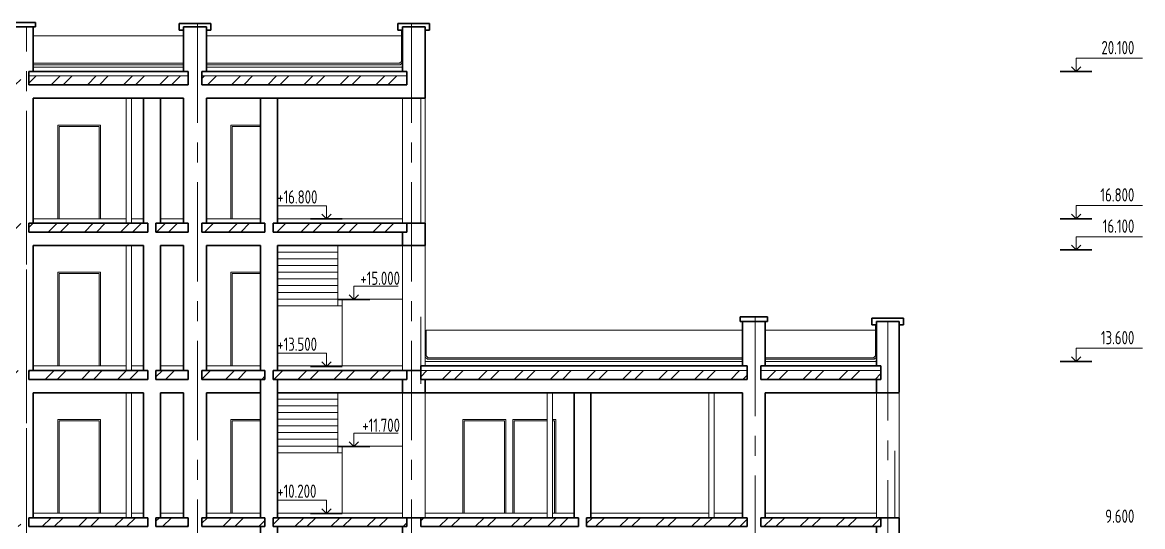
# Model space of a CAD drawing. Header units: millimetres. Extents: x -689206 to 4969298, y -1019800 to 703299.
# Drawn here: x 1105488 to 1130585, y -357016 to -345716 of the extents above; entities that cross this region are included whole.
import ezdxf

# ---------------------------------------------------------------- set-up
doc = ezdxf.new("R2010")
doc.units = ezdxf.units.MM
doc.linetypes.add('осеваяX2', pattern=[101.6, 63.5, -12.7, 12.7, -12.7])
doc.layers.add('РАЗМЕРЫ', color=7, linetype='Continuous', lineweight=9)
doc.layers.add('разрез1-1', color=7, linetype='Continuous')
doc.layers.add('разрез2-2', color=7, linetype='Continuous')
doc.styles.add('Аннотативный', font='isocteur.ttf', dxfattribs={"width": 0.7, "height": 250})
pattern_1 = [(45, (279532, 273808.64), (-404.11153, 404.11153), []), (45, (279801.4, 273808.64), (-404.11153, 404.11153), [])]

msp = doc.modelspace()

# ---------------------------------------------------------------- hatches: boundary and pattern name
at = {"layer": 'РАЗМЕРЫ', "lineweight": 9, "ltscale": 35}
h = msp.add_hatch(dxfattribs=at)
h.set_pattern_fill('ANSI32', color=256, scale=60)
h.set_pattern_definition(pattern_1)
h.paths.add_polyline_path([(1089628.4, -353516.1), (1087218.4, -353516.1), (1087218.4, -353716.1), (1087318.4, -353716.1), (1089628.4, -353716.1)])
h.paths.add_polyline_path([(1091497.9, -353516.1), (1089628.4, -353516.1), (1089628.4, -353716.1), (1091397.9, -353716.1), (1091497.9, -353716.1)])
h.paths.add_polyline_path([(1093318.4, -353516.1), (1091807.9, -353516.1), (1091807.9, -353716.1), (1091907.9, -353716.1), (1093318.4, -353716.1)])
h.paths.add_polyline_path([(1096119.9, -353516.1), (1093318.4, -353516.1), (1093318.4, -353716.1), (1096119.9, -353716.1)])
h.paths.add_polyline_path([(1097690, -353516.1), (1097590, -353516.1), (1096629.9, -353516.1), (1096529.9, -353516.1), (1096529.9, -353716.1), (1096629.9, -353716.1), (1097590, -353716.1), (1097690, -353716.1)])
h.paths.add_polyline_path([(1100229.9, -353516.1), (1100129.9, -353516.1), (1098100, -353516.1), (1098000, -353516.1), (1098000, -353716.1), (1098100, -353716.1), (1100129.9, -353716.1), (1100229.9, -353716.1)])
h.paths.add_polyline_path([(1101729.9, -353516.1), (1101629.9, -353516.1), (1100509.9, -353516.1), (1100409.9, -353516.1), (1100409.9, -353716.1), (1100509.9, -353716.1), (1101629.9, -353716.1), (1101729.9, -353716.1)])
h.paths.add_polyline_path([(1102550.9, -353516.1), (1102450.9, -353516.1), (1102139.9, -353516.1), (1102039.9, -353516.1), (1102039.9, -353716.1), (1102139.9, -353716.1), (1102450.9, -353716.1), (1102550.9, -353716.1)])
h.paths.add_polyline_path([(1105450.4, -353516.1), (1105350.4, -353516.1), (1102830.9, -353516.1), (1102730.9, -353516.1), (1102730.9, -353716.1), (1102830.9, -353716.1), (1105350.4, -353716.1), (1105450.4, -353716.1)])
h.paths.add_polyline_path([(1108300.4, -353516.1), (1108200.4, -353516.1), (1105730.4, -353516.1), (1105630.4, -353516.1), (1105630.4, -353716.1), (1105730.4, -353716.1), (1108200.4, -353716.1), (1108300.4, -353716.1)])
h.paths.add_polyline_path([(1109199.9, -353516.1), (1109099.9, -353516.1), (1108580.4, -353516.1), (1108480.4, -353516.1), (1108480.4, -353716.1), (1109099.9, -353716.1), (1109199.9, -353716.1)])
h.paths.add_polyline_path([(1110922.4, -353516.1), (1110822.4, -353516.1), (1109609.9, -353516.1), (1109509.9, -353516.1), (1109509.9, -353716.1), (1109609.9, -353716.1), (1110822.4, -353716.1), (1110922.4, -353716.1)])
h.paths.add_polyline_path([(1114102.4, -353516.1), (1114002.4, -353516.1), (1111202.4, -353516.1), (1111102.4, -353516.1), (1111102.4, -353716.1), (1111202.4, -353716.1), (1114002.4, -353716.1), (1114102.4, -353716.1)])
h.paths.add_polyline_path([(1121722.4, -353516.1), (1114412.4, -353516.1), (1114412.4, -353716.1), (1114512.4, -353716.1), (1121622.4, -353716.1), (1121722.4, -353716.1)])
h.paths.add_polyline_path([(1124722.4, -353516.1), (1122032.4, -353516.1), (1122032.4, -353716.1), (1122132.4, -353716.1), (1124622.4, -353716.1), (1124722.4, -353716.1)])
h.paths.add_polyline_path([(1101729.9, -346916.1), (1096529.9, -346916.1), (1096529.9, -347116.1), (1096629.9, -347116.1), (1101629.9, -347116.1), (1101729.9, -347116.1)])
h.paths.add_polyline_path([(1105450.4, -346916.1), (1102039.9, -346916.1), (1102039.9, -347116.1), (1102139.9, -347116.1), (1105350.4, -347116.1), (1105450.4, -347116.1)])
h.paths.add_polyline_path([(1109199.9, -346916.1), (1105630.4, -346916.1), (1105630.4, -347116.1), (1105730.4, -347116.1), (1109099.9, -347116.1), (1109199.9, -347116.1)])
h.paths.add_polyline_path([(1114102.4, -346916.1), (1109509.9, -346916.1), (1109509.9, -347116.1), (1109609.9, -347116.1), (1114002.4, -347116.1), (1114102.4, -347116.1)])
h.paths.add_polyline_path([(1110922.4, -350216.1), (1110822.4, -350216.1), (1109609.9, -350216.1), (1109509.9, -350216.1), (1109509.9, -350416.1), (1109609.9, -350416.1), (1110822.4, -350416.1), (1110922.4, -350416.1)])
h.paths.add_polyline_path([(1109199.9, -350216.1), (1109099.9, -350216.1), (1108580.4, -350216.1), (1108480.4, -350216.1), (1108480.4, -350416.1), (1108580.4, -350416.1), (1109099.9, -350416.1), (1109199.9, -350416.1)])
h.paths.add_polyline_path([(1114102.4, -350216.1), (1114002.4, -350216.1), (1111202.4, -350216.1), (1111102.4, -350216.1), (1111102.4, -350416.1), (1111202.4, -350416.1), (1114002.4, -350416.1), (1114102.4, -350416.1)])
h.paths.add_polyline_path([(1108300.4, -350216.1), (1108200.4, -350216.1), (1105730.4, -350216.1), (1105630.4, -350216.1), (1105630.4, -350416.1), (1105730.4, -350416.1), (1108200.4, -350416.1), (1108300.4, -350416.1)])
h.paths.add_polyline_path([(1105450.4, -350216.1), (1105350.4, -350216.1), (1102830.9, -350216.1), (1102730.9, -350216.1), (1102730.9, -350416.1), (1102830.9, -350416.1), (1105350.4, -350416.1), (1105450.4, -350416.1)])
h.paths.add_polyline_path([(1102550.9, -350216.1), (1102450.9, -350216.1), (1102139.9, -350216.1), (1102039.9, -350216.1), (1102039.9, -350416.1), (1102139.9, -350416.1), (1102450.9, -350416.1), (1102550.9, -350416.1)])
h.paths.add_polyline_path([(1101729.9, -350216.1), (1101629.9, -350216.1), (1100509.9, -350216.1), (1100409.9, -350216.1), (1100409.9, -350416.1), (1100509.9, -350416.1), (1101629.9, -350416.1), (1101729.9, -350416.1)])
h.paths.add_polyline_path([(1100229.9, -350216.1), (1100129.9, -350216.1), (1098100, -350216.1), (1098000, -350216.1), (1098000, -350416.1), (1098100, -350416.1), (1100129.9, -350416.1), (1100229.9, -350416.1)])
h = msp.add_hatch(dxfattribs=at)
h.set_pattern_fill('ANSI32', color=256, scale=60)
h.set_pattern_definition(pattern_1)
h.paths.add_polyline_path([(1089418.4, -356816.1), (1089318.4, -356816.1), (1087318.4, -356816.1), (1087218.4, -356816.1), (1087218.4, -357016.1), (1087318.4, -357016.1), (1089318.4, -357016.1), (1089418.4, -357016.1)])
h.paths.add_polyline_path([(1091497.9, -356816.1), (1091397.9, -356816.1), (1089828.4, -356816.1), (1089728.4, -356816.1), (1089728.4, -357016.1), (1089828.4, -357016.1), (1091397.9, -357016.1), (1091497.9, -357016.1)])
h.paths.add_polyline_path([(1093228.4, -356816.1), (1093128.4, -356816.1), (1091907.8, -356816.1), (1091807.8, -356816.1), (1091807.8, -357016.1), (1091907.8, -357016.1), (1093128.4, -357016.1), (1093228.4, -357016.1)])
h.paths.add_polyline_path([(1096119.9, -356816.1), (1093508.4, -356816.1), (1093408.4, -356816.1), (1093408.4, -357016.1), (1093508.4, -357016.1), (1096119.9, -357016.1)])
h.paths.add_polyline_path([(1097690, -356816.1), (1097590, -356816.1), (1096629.9, -356816.1), (1096529.9, -356816.1), (1096529.9, -357016.1), (1096629.9, -357016.1), (1097590, -357016.1), (1097690, -357016.1)])
h.paths.add_polyline_path([(1100229.9, -356816.1), (1100129.9, -356816.1), (1098100, -356816.1), (1098000, -356816.1), (1098000, -357016.1), (1098100, -357016.1), (1100129.9, -357016.1), (1100229.9, -357016.1)])
h.paths.add_polyline_path([(1101729.9, -356816.1), (1101629.9, -356816.1), (1100509.9, -356816.1), (1100409.9, -356816.1), (1100409.9, -357016.1), (1100509.9, -357016.1), (1101629.9, -357016.1), (1101729.9, -357016.1)])
h.paths.add_polyline_path([(1102550.9, -356816.1), (1102450.9, -356816.1), (1102139.9, -356816.1), (1102039.9, -356816.1), (1102039.9, -357016.1), (1102139.9, -357016.1), (1102450.9, -357016.1), (1102550.9, -357016.1)])
h.paths.add_polyline_path([(1105450.4, -356816.1), (1105311.3, -356816.1), (1102830.9, -356816.1), (1102730.9, -356816.1), (1102730.9, -357016.1), (1102830.9, -357016.1), (1105350.4, -357016.1), (1105450.4, -357016.1)])
h.paths.add_polyline_path([(1108300.4, -356816.1), (1108200.4, -356816.1), (1105730.4, -356816.1), (1105630.4, -356816.1), (1105630.4, -357016.1), (1105730.4, -357016.1), (1108200.4, -357016.1), (1108300.4, -357016.1)])
h.paths.add_polyline_path([(1109199.9, -356816.1), (1109099.9, -356816.1), (1108580.4, -356816.1), (1108480.4, -356816.1), (1108480.4, -357016.1), (1108580.4, -357016.1), (1109099.9, -357016.1), (1109199.9, -357016.1)])
h.paths.add_polyline_path([(1110922.4, -356816.1), (1110822.4, -356816.1), (1109609.9, -356816.1), (1109509.9, -356816.1), (1109509.9, -357016.1), (1109609.9, -357016.1), (1110822.4, -357016.1), (1110922.4, -357016.1)])
h.paths.add_polyline_path([(1114102.4, -356816.1), (1114002.4, -356816.1), (1111202.4, -356816.1), (1111102.4, -356816.1), (1111102.4, -357016.1), (1111202.4, -357016.1), (1114102.4, -357016.1)])
h.paths.add_polyline_path([(1117950.2, -356816.1), (1117850.2, -356816.1), (1114512.4, -356816.1), (1114412.4, -356816.1), (1114412.4, -357016.1), (1114512.4, -357016.1), (1117850.2, -357016.1), (1117950.2, -357016.1)])
h.paths.add_polyline_path([(1121722.4, -356816.1), (1121622.4, -356816.1), (1118223.8, -356816.1), (1118123.8, -356816.1), (1118123.8, -357016.1), (1118223.8, -357016.1), (1121622.4, -357016.1), (1121722.4, -357016.1)])
h.paths.add_polyline_path([(1124722.4, -356816.1), (1124622.4, -356816.1), (1122132.4, -356816.1), (1122032.4, -356816.1), (1122032.4, -357016.1), (1122132.4, -357016.1), (1124622.4, -357016.1), (1124722.4, -357016.1)])
h.paths.add_polyline_path([(1124722.4, -360116.1), (1122132.4, -360116.1), (1122032.4, -360116.1), (1122032.4, -360316.1), (1122132.4, -360316.1), (1124622.4, -360316.1), (1124722.4, -360316.1)])
h.paths.add_polyline_path([(1121722.4, -360116.1), (1121622.4, -360116.1), (1118223.8, -360116.1), (1118123.8, -360116.1), (1118123.8, -360316.1), (1118223.8, -360316.1), (1121622.4, -360316.1), (1121722.4, -360316.1)])
h.paths.add_polyline_path([(1117950.2, -360116.1), (1117850.2, -360116.1), (1114512.4, -360116.1), (1114412.4, -360116.1), (1114412.4, -360316.1), (1114512.4, -360316.1), (1117850.2, -360316.1), (1117950.2, -360316.1)])
h.paths.add_polyline_path([(1114102.4, -360116.1), (1114002.4, -360116.1), (1111202.4, -360116.1), (1111102.4, -360116.1), (1111102.4, -360316.1), (1114002.4, -360316.1), (1114102.4, -360316.1)])
h.paths.add_polyline_path([(1110922.4, -360116.1), (1109509.9, -360116.1), (1109509.9, -360316.1), (1110922.4, -360316.1)])
h.paths.add_polyline_path([(1109199.9, -360116.1), (1109099.9, -360116.1), (1108480.4, -360116.1), (1108480.4, -360316.1), (1109099.9, -360316.1), (1109199.9, -360316.1)])
h.paths.add_polyline_path([(1108300.4, -360116.1), (1105630.4, -360116.1), (1105630.4, -360316.1), (1108300.4, -360316.1)])
h.paths.add_polyline_path([(1105450.4, -360116.1), (1102730.9, -360116.1), (1102730.9, -360316.1), (1105450.4, -360316.1)])
h.paths.add_polyline_path([(1102550.9, -360116.1), (1102039.9, -360116.1), (1102039.9, -360316.1), (1102550.9, -360316.1)])
h.paths.add_polyline_path([(1101729.9, -360116.1), (1100409.9, -360116.1), (1100409.9, -360316.1), (1101729.9, -360316.1)])
h.paths.add_polyline_path([(1100229.9, -360116.1), (1098000, -360116.1), (1098000, -360316.1), (1100229.9, -360316.1)])
h.paths.add_polyline_path([(1097690, -360116.1), (1096529.9, -360116.1), (1096529.9, -360316.1), (1097690, -360316.1)])
h.paths.add_polyline_path([(1096119.9, -360116.1), (1093408.4, -360116.1), (1093408.4, -360316.1), (1096119.9, -360316.1)])
h.paths.add_polyline_path([(1093228.4, -360116.1), (1091807.7, -360116.1), (1091807.7, -360316.1), (1093228.4, -360316.1)])
h.paths.add_polyline_path([(1091497.9, -360116.1), (1089728.4, -360116.1), (1089728.4, -360316.1), (1091497.9, -360316.1)])
h.paths.add_polyline_path([(1089418.4, -360116.1), (1087218.4, -360116.1), (1087218.4, -360316.1), (1089418.4, -360316.1)])
h.paths.add_polyline_path([(1089418.4, -363416.1), (1087218.4, -363416.1), (1087218.4, -363616.1), (1089418.4, -363616.1)])
h.paths.add_polyline_path([(1091497.9, -363416.1), (1089728.4, -363416.1), (1089728.4, -363616.1), (1091497.9, -363616.1)])
h.paths.add_polyline_path([(1093228.2, -363416.1), (1091807.5, -363416.1), (1091807.5, -363616.1), (1093228.2, -363616.1)])
h.paths.add_polyline_path([(1096119.9, -363416.1), (1093508.4, -363416.1), (1093408.4, -363416.1), (1093408.4, -363616.1), (1096119.9, -363616.1)])
h.paths.add_polyline_path([(1097690, -363416.1), (1096529.9, -363416.1), (1096529.9, -363616.1), (1097690, -363616.1)])
h.paths.add_polyline_path([(1100229.9, -363416.1), (1098000, -363416.1), (1098000, -363616.1), (1100229.9, -363616.1)])
h.paths.add_polyline_path([(1101729.9, -363416.1), (1100409.9, -363416.1), (1100409.9, -363616.1), (1101729.9, -363616.1)])
h.paths.add_polyline_path([(1102550.9, -363416.1), (1102039.9, -363416.1), (1102039.9, -363616.1), (1102550.9, -363616.1)])
h.paths.add_polyline_path([(1105450.4, -363416.1), (1102730.9, -363416.1), (1102730.9, -363616.1), (1105450.4, -363616.1)])
h.paths.add_polyline_path([(1108300.4, -363416.1), (1105630.4, -363416.1), (1105630.4, -363616.1), (1108300.4, -363616.1)])
h.paths.add_polyline_path([(1109199.9, -363416.1), (1109099.9, -363416.1), (1108580.4, -363416.1), (1108480.4, -363416.1), (1108480.4, -363616.1), (1108580.4, -363616.1), (1109099.9, -363616.1), (1109199.9, -363616.1)])
h.paths.add_polyline_path([(1110922.4, -363416.1), (1109509.9, -363416.1), (1109509.9, -363616.1), (1110922.4, -363616.1)])
h.paths.add_polyline_path([(1114102.4, -363416.1), (1114002.4, -363416.1), (1111202.4, -363416.1), (1111102.4, -363416.1), (1111102.4, -363616.1), (1111202.4, -363616.1), (1114002.4, -363616.1), (1114102.4, -363616.1)])
h.paths.add_polyline_path([(1117950.2, -363416.1), (1117850.2, -363416.1), (1114512.4, -363416.1), (1114412.4, -363416.1), (1114412.4, -363616.1), (1114512.4, -363616.1), (1117850.2, -363616.1), (1117950.2, -363616.1)])
h.paths.add_polyline_path([(1121722.4, -363416.1), (1121622.4, -363416.1), (1118223.8, -363416.1), (1118123.8, -363416.1), (1118123.8, -363616.1), (1118223.8, -363616.1), (1121622.4, -363616.1), (1121722.4, -363616.1)])
h.paths.add_polyline_path([(1124722.4, -363416.1), (1122132.4, -363416.1), (1122032.4, -363416.1), (1122032.4, -363616.1), (1122132.4, -363616.1), (1124622.4, -363616.1), (1124722.4, -363616.1)])

# ---------------------------------------------------------------- linework, layer by layer
at = {"layer": 'РАЗМЕРЫ', "linetype": 'осеваяX2', "lineweight": 30, "ltscale": 35}
for p, q in [((1105780.4, -345716.1), (1105286.6, -345716.1)), ((1105730.4, -345816.1), (1105730.4, -346816.1)), ((1105730.4, -345816.1), (1105780.4, -345816.1)), ((1105780.4, -345816.1), (1105780.4, -345716.1)), ((1105730.4, -347416.1), (1105730.4, -348719.5)), ((1121622.4, -352316.1), (1121572.4, -352316.1)), ((1121572.4, -352316.1), (1121572.4, -352416.1)), ((1122182.4, -352316.1), (1121622.4, -352316.1)), ((1122182.4, -352416.1), (1122182.4, -352316.1)), ((1121572.4, -352416.1), (1121622.4, -352416.1)), ((1122132.4, -352416.1), (1121622.4, -352416.1)), ((1122132.4, -353416.1), (1122132.4, -352416.1)), ((1122132.4, -352416.1), (1122182.4, -352416.1))]:
    msp.add_line(p, q, dxfattribs=at)
at = {"layer": 'РАЗМЕРЫ', "lineweight": 30, "ltscale": 35}
for p, q in [((1105350.4, -345816.1), (1105730.4, -345816.1)), ((1108999.9, -345891.1), (1108999.9, -345741.1)), ((1108999.9, -345741.1), (1109609.3, -345741.1)), ((1108999.9, -345891.1), (1108999.9, -345814.3)), ((1109099.9, -346816.1), (1109099.9, -345816.1)), ((1109099.9, -345816.1), (1109609.9, -345816.1)), ((1109609.3, -345741.1), (1109709.3, -345741.1)), ((1109609.9, -345816.1), (1109609.9, -346816.1)), ((1109709.3, -345741.1), (1109709.3, -345891.1)), ((1113902.4, -345891.1), (1113902.4, -345741.1)), ((1113902.4, -345741.1), (1114511.7, -345741.1)), ((1113902.4, -345891.1), (1113902.4, -345814.3)), ((1114002.4, -346816.1), (1114002.4, -345816.1)), ((1114002.4, -345816.1), (1114512.4, -345816.1)), ((1114511.7, -345741.1), (1114611.7, -345741.1)), ((1114512.4, -345816.1), (1114512.4, -347416.1)), ((1114611.7, -345741.1), (1114611.7, -345891.1)), ((1109099.9, -345891.1), (1108999.9, -345891.1)), ((1109709.3, -345891.1), (1109609.9, -345891.1)), ((1114002.4, -345891.1), (1113902.4, -345891.1)), ((1114611.7, -345891.1), (1114512.4, -345891.1)), ((1105630.4, -347116.1), (1105630.4, -346816.1)), ((1105630.4, -346816.1), (1105730.4, -346816.1)), ((1105730.4, -346816.1), (1109099.9, -346816.1)), ((1109199.9, -346816.1), (1109099.9, -346816.1)), ((1109199.9, -347116.1), (1109199.9, -346816.1)), ((1109509.9, -347116.1), (1109509.9, -346816.1)), ((1109509.9, -346816.1), (1109609.9, -346816.1)), ((1109609.9, -346816.1), (1114002.4, -346816.1)), ((1114002.4, -346816.1), (1114002.4, -346716.1)), ((1114102.4, -346816.1), (1114002.4, -346816.1)), ((1114102.4, -347116.1), (1114102.4, -346816.1)), ((1105730.4, -347116.1), (1105630.4, -347116.1)), ((1105730.4, -347116.1), (1109099.9, -347116.1)), ((1109099.9, -347116.1), (1109199.9, -347116.1)), ((1109609.9, -347116.1), (1109509.9, -347116.1)), ((1109609.9, -347116.1), (1114002.4, -347116.1)), ((1114002.4, -347116.1), (1114102.4, -347116.1)), ((1105730.4, -347416.1), (1105730.4, -350216.1)), ((1105730.4, -347416.1), (1109099.9, -347416.1)), ((1108200.4, -347416.1), (1108200.4, -350216.1)), ((1108580.4, -347416.1), (1108580.4, -350216.1)), ((1109099.9, -347416.1), (1109099.9, -350216.1)), ((1109099.9, -348720.7), (1109099.9, -347416.1)), ((1109609.9, -347416.1), (1109609.9, -350216.1)), ((1109609.9, -347416.1), (1109609.9, -348720.9)), ((1109609.9, -347416.1), (1114512.4, -347416.1)), ((1110822.4, -350216.1), (1110822.4, -347416.1)), ((1111202.4, -350216.1), (1111202.4, -347416.1)), ((1105630.4, -350416.1), (1105630.4, -350216.1)), ((1105630.4, -350216.1), (1105730.4, -350216.1)), ((1105730.4, -350216.1), (1108200.4, -350216.1)), ((1108300.4, -350216.1), (1108200.4, -350216.1)), ((1108300.4, -350416.1), (1108300.4, -350216.1)), ((1108480.4, -350416.1), (1108480.4, -350216.1)), ((1108480.4, -350216.1), (1108580.4, -350216.1)), ((1108580.4, -350216.1), (1109099.9, -350216.1)), ((1109199.9, -350216.1), (1109099.9, -350216.1)), ((1109199.9, -350416.1), (1109199.9, -350216.1)), ((1109509.9, -350416.1), (1109509.9, -350216.1)), ((1109509.9, -350216.1), (1109609.9, -350216.1)), ((1109609.9, -350216.1), (1110822.4, -350216.1)), ((1110922.4, -350216.1), (1110822.4, -350216.1)), ((1110922.4, -350416.1), (1110922.4, -350216.1)), ((1111102.4, -350416.1), (1111102.4, -350216.1)), ((1111102.4, -350216.1), (1111202.4, -350216.1)), ((1111202.4, -350216.1), (1114002.4, -350216.1)), ((1114002.4, -350216.1), (1114102.4, -350216.1)), ((1114102.4, -350216.1), (1114102.4, -350416.1)), ((1114102.4, -350216.1), (1114512.4, -350216.1)), ((1114512.4, -350216.1), (1114512.4, -350716.1)), ((1105730.4, -350416.1), (1105630.4, -350416.1)), ((1105730.4, -350416.1), (1108200.4, -350416.1)), ((1108200.4, -350416.1), (1108300.4, -350416.1)), ((1108580.4, -350416.1), (1108480.4, -350416.1)), ((1108580.4, -350416.1), (1109099.9, -350416.1)), ((1109099.9, -350416.1), (1109199.9, -350416.1)), ((1109609.9, -350416.1), (1109509.9, -350416.1)), ((1109609.9, -350416.1), (1110822.4, -350416.1)), ((1110822.4, -350416.1), (1110922.4, -350416.1)), ((1111202.4, -350416.1), (1111102.4, -350416.1)), ((1111202.4, -350416.1), (1114002.4, -350416.1)), ((1114102.4, -350416.1), (1114002.4, -350416.1)), ((1114002.4, -350416.1), (1114002.4, -350716.1)), ((1105730.4, -350716.1), (1105730.4, -351716.1)), ((1105730.4, -350716.1), (1105730.4, -353516.1)), ((1105730.4, -350716.1), (1108200.4, -350716.1)), ((1108200.4, -350716.1), (1108200.4, -351716.1)), ((1108200.4, -350716.1), (1108200.4, -353516.1)), ((1108580.4, -350716.1), (1108580.4, -351716.1)), ((1108580.4, -350716.1), (1108580.4, -353516.1)), ((1108580.4, -350716.1), (1109099.9, -350716.1)), ((1109099.9, -350716.1), (1109099.9, -351716.1)), ((1109099.9, -350716.1), (1109099.9, -353516.1)), ((1109609.9, -350716.1), (1109609.9, -351716.1)), ((1109609.9, -350716.1), (1109609.9, -353516.1)), ((1109609.9, -350716.1), (1110822.4, -350716.1)), ((1110822.4, -353516.1), (1110822.4, -350716.1)), ((1111202.4, -353516.1), (1111202.4, -350716.1)), ((1111202.4, -350716.1), (1114002.4, -350716.1)), ((1114002.4, -350716.1), (1114512.4, -350716.1)), ((1110822.4, -351916.1), (1110822.4, -351616.1)), ((1124522.4, -352491.1), (1124522.4, -352341.1)), ((1124522.4, -352341.1), (1125131.8, -352341.1)), ((1125131.8, -352341.1), (1125231.8, -352341.1)), ((1125231.8, -352341.1), (1125231.8, -352491.1)), ((1121622.4, -352416.1), (1121622.4, -353416.1)), ((1122132.4, -352416.1), (1121622.4, -352416.1)), ((1124522.4, -352491.1), (1124522.4, -352414.3)), ((1124622.4, -352491.1), (1124522.4, -352491.1)), ((1124622.4, -353416.1), (1124622.4, -352416.1)), ((1124622.4, -352416.1), (1125132.4, -352416.1)), ((1124622.4, -352416.1), (1124622.4, -352491.1)), ((1125132.4, -352416.1), (1125132.4, -354005.7)), ((1125231.8, -352491.1), (1125132.4, -352491.1)), ((1124622.4, -353416.1), (1124622.4, -353316.1)), ((1105730.4, -353516.1), (1105630.4, -353516.1)), ((1105630.4, -353516.1), (1105630.4, -353716.1)), ((1105730.4, -353516.1), (1108200.4, -353516.1)), ((1108200.4, -353516.1), (1108300.4, -353516.1)), ((1108300.4, -353516.1), (1108300.4, -353716.1)), ((1108580.4, -353516.1), (1108480.4, -353516.1)), ((1108480.4, -353516.1), (1108480.4, -353716.1)), ((1108580.4, -353516.1), (1109099.9, -353516.1)), ((1109199.9, -353516.1), (1109099.9, -353516.1)), ((1109199.9, -353716.1), (1109199.9, -353516.1)), ((1109509.9, -353716.1), (1109509.9, -353516.1)), ((1109509.9, -353516.1), (1109609.9, -353516.1)), ((1109609.9, -353516.1), (1110822.4, -353516.1)), ((1110922.4, -353516.1), (1110822.4, -353516.1)), ((1110922.4, -353716.1), (1110922.4, -353516.1)), ((1111102.4, -353716.1), (1111102.4, -353516.1)), ((1111102.4, -353516.1), (1111202.4, -353516.1)), ((1111202.4, -353516.1), (1114002.4, -353516.1)), ((1114002.4, -353516.1), (1114102.4, -353516.1)), ((1114102.4, -353516.1), (1114102.4, -353716.1)), ((1114102.4, -353516.1), (1114412.4, -353516.1)), ((1121722.4, -353416.1), (1114412.4, -353416.1)), ((1114412.4, -353716.1), (1114412.4, -353416.1)), ((1121722.4, -353716.1), (1121722.4, -353416.1)), ((1124722.4, -353416.1), (1122032.4, -353416.1)), ((1122032.4, -353716.1), (1122032.4, -353416.1)), ((1124722.4, -353516.1), (1124722.4, -353416.1)), ((1124722.4, -353416.1), (1124722.4, -353516.1)), ((1124722.4, -353716.1), (1124722.4, -353516.1)), ((1105630.4, -353716.1), (1105730.4, -353716.1)), ((1105730.4, -353716.1), (1108200.4, -353716.1)), ((1108300.4, -353716.1), (1108200.4, -353716.1)), ((1108480.4, -353716.1), (1109099.9, -353716.1)), ((1109099.9, -353716.1), (1109199.9, -353716.1)), ((1109609.9, -353716.1), (1109509.9, -353716.1)), ((1109609.9, -353716.1), (1110822.4, -353716.1)), ((1110822.4, -356816.1), (1110822.4, -353716.1)), ((1110822.4, -353716.1), (1110922.4, -353716.1)), ((1111102.4, -353716.1), (1114002.4, -353716.1)), ((1111202.4, -353716.1), (1111102.4, -353716.1)), ((1111202.4, -356816.1), (1111202.4, -353716.1)), ((1114002.4, -353716.1), (1114002.4, -354016.1)), ((1114102.4, -353716.1), (1114002.4, -353716.1)), ((1114512.4, -353716.1), (1114412.4, -353716.1)), ((1114512.4, -353716.1), (1114512.4, -354016.1)), ((1114512.4, -354016.1), (1114512.4, -353716.1)), ((1121622.4, -353716.1), (1114512.4, -353716.1)), ((1114512.4, -353816.1), (1114512.4, -354016.1)), ((1121622.4, -353716.1), (1121722.4, -353716.1)), ((1122132.4, -353716.1), (1122032.4, -353716.1)), ((1124622.4, -353716.1), (1122132.4, -353716.1)), ((1124622.4, -354016.1), (1124622.4, -353716.1)), ((1124622.4, -353716.1), (1124722.4, -353716.1)), ((1105730.4, -354016.1), (1105730.4, -356816.1)), ((1105730.4, -354016.1), (1108200.4, -354016.1)), ((1105730.4, -354116.1), (1105730.4, -354716.1)), ((1108200.4, -354016.1), (1108200.4, -356816.1)), ((1108200.4, -354116.1), (1108200.4, -354716.1)), ((1108580.4, -354016.1), (1108580.4, -356816.1)), ((1108580.4, -354016.1), (1109099.9, -354016.1)), ((1108580.4, -354116.1), (1108580.4, -354716.1)), ((1109099.9, -354016.1), (1109099.9, -356816.1)), ((1109099.9, -354116.1), (1109099.9, -354716.1)), ((1109609.9, -354016.1), (1109609.9, -356816.1)), ((1109609.9, -354016.1), (1110822.4, -354016.1)), ((1109609.9, -354116.1), (1109609.9, -354716.1)), ((1111202.4, -354016.1), (1114002.4, -354016.1)), ((1114512.4, -354016.1), (1114002.4, -354016.1)), ((1121622.4, -354016.1), (1114512.4, -354016.1)), ((1117850.2, -354016.1), (1117850.2, -356816.1)), ((1118223.8, -354016.1), (1118223.8, -356816.1)), ((1121622.4, -354016.1), (1121622.4, -356816.1)), ((1122132.4, -354016.1), (1122132.4, -356816.1)), ((1124622.4, -354016.1), (1122132.4, -354016.1)), ((1124622.4, -354016.1), (1125132.4, -354016.1)), ((1110822.4, -354916.1), (1110822.4, -354616.1)), ((1105630.4, -357016.1), (1105630.4, -356816.1)), ((1105630.4, -356816.1), (1105730.4, -356816.1)), ((1105730.4, -356816.1), (1108200.4, -356816.1)), ((1108300.4, -356816.1), (1108200.4, -356816.1)), ((1108300.4, -357016.1), (1108300.4, -356816.1)), ((1108480.4, -357016.1), (1108480.4, -356816.1)), ((1108480.4, -356816.1), (1108580.4, -356816.1)), ((1108580.4, -356816.1), (1109099.9, -356816.1)), ((1109199.9, -356816.1), (1109099.9, -356816.1)), ((1109199.9, -357016.1), (1109199.9, -356816.1)), ((1109509.9, -357016.1), (1109509.9, -356816.1)), ((1109509.9, -356816.1), (1109609.9, -356816.1)), ((1109609.9, -356816.1), (1110822.4, -356816.1)), ((1110922.4, -356816.1), (1110822.4, -356816.1)), ((1110922.4, -357016.1), (1110922.4, -356816.1)), ((1111102.4, -357016.1), (1111102.4, -356816.1)), ((1111102.4, -356816.1), (1111202.4, -356816.1)), ((1111202.4, -356816.1), (1114002.4, -356816.1)), ((1114002.4, -356816.1), (1114102.4, -356816.1)), ((1114102.4, -356816.1), (1114102.4, -357016.1)), ((1114412.4, -356816.1), (1114102.4, -356816.1)), ((1114412.4, -357016.1), (1114412.4, -356816.1)), ((1114412.4, -356816.1), (1114512.4, -356816.1)), ((1117850.2, -356816.1), (1114512.4, -356816.1)), ((1117950.2, -356816.1), (1117850.2, -356816.1)), ((1117950.2, -357016.1), (1117950.2, -356816.1)), ((1118123.8, -357016.1), (1118123.8, -356816.1)), ((1118123.8, -356816.1), (1118269.9, -356816.1)), ((1121622.4, -356816.1), (1118223.8, -356816.1)), ((1121722.4, -356816.1), (1121622.4, -356816.1)), ((1121722.4, -357016.1), (1121722.4, -356816.1)), ((1122032.4, -357016.1), (1122032.4, -356816.1)), ((1122032.4, -356816.1), (1122132.4, -356816.1)), ((1124622.4, -356816.1), (1122132.4, -356816.1)), ((1124622.4, -356816.1), (1125132.4, -356816.1)), ((1124722.4, -357016.1), (1124722.4, -356816.1)), ((1125132.4, -357316.1), (1125132.4, -356816.1)), ((1105730.4, -357016.1), (1105630.4, -357016.1)), ((1105730.4, -357016.1), (1108200.4, -357016.1)), ((1108200.4, -357016.1), (1108300.4, -357016.1)), ((1108580.4, -357016.1), (1108480.4, -357016.1)), ((1108580.4, -357016.1), (1109099.9, -357016.1)), ((1109099.9, -357016.1), (1109199.9, -357016.1)), ((1109609.9, -357016.1), (1109509.9, -357016.1)), ((1109609.9, -357016.1), (1110822.4, -357016.1)), ((1110822.4, -360116.1), (1110822.4, -357016.1)), ((1110822.4, -357016.1), (1110922.4, -357016.1)), ((1111102.4, -357016.1), (1111202.4, -357016.1)), ((1111202.4, -357016.1), (1111102.4, -357016.1)), ((1111202.4, -360116.1), (1111202.4, -357016.1)), ((1114102.4, -357016.1), (1111202.4, -357016.1)), ((1114002.4, -357016.1), (1114002.4, -357316.1)), ((1114512.4, -357016.1), (1114412.4, -357016.1)), ((1117850.2, -357016.1), (1114512.4, -357016.1)), ((1117850.2, -357016.1), (1117950.2, -357016.1)), ((1118223.8, -357016.1), (1118123.8, -357016.1)), ((1121622.4, -357016.1), (1118223.8, -357016.1)), ((1121622.4, -357016.1), (1121722.4, -357016.1)), ((1122132.4, -357016.1), (1122032.4, -357016.1)), ((1124622.4, -357016.1), (1122132.4, -357016.1)), ((1124622.4, -357316.1), (1124622.4, -357016.1)), ((1124622.4, -357016.1), (1124722.4, -357016.1))]:
    msp.add_line(p, q, dxfattribs=at)
at = {"layer": 'РАЗМЕРЫ', "linetype": 'осеваяX2', "lineweight": 5, "ltscale": 35}
for p, q in [((1105580.4, -374814.8), (1105580.4, -345816.1)), ((1109407.9, -345741.1), (1109407.9, -374814.8)), ((1114202.4, -345741.1), (1114202.4, -374814.8)), ((1113952.4, -346666.1), (1114002.4, -346616.1)), ((1105580.4, -348916.1), (1105580.4, -371125.4)), ((1121902, -352316.1), (1121902, -372481.4)), ((1124877.4, -352416.1), (1124877.4, -374814.8)), ((1124572.4, -353266.1), (1124622.4, -353216.1))]:
    msp.add_line(p, q, dxfattribs=at)
at = {"layer": 'РАЗМЕРЫ', "lineweight": 5, "ltscale": 35}
for p, q in [((1109099.9, -346716.1), (1105730.4, -346716.1)), ((1111202.4, -346716.1), (1114002.4, -346716.1)), ((1114002.4, -350216.1), (1114002.4, -347416.1)), ((1114412.4, -350216.1), (1114412.4, -347416.1)), ((1114512.4, -350816.1), (1114512.4, -347416.1)), ((1106280.4, -348016.1), (1106280.4, -350116.1)), ((1106280.4, -348016.1), (1107240.4, -348016.1)), ((1106310.4, -348046.1), (1106310.4, -350116.1)), ((1106310.4, -350116.1), (1106310.4, -348046.1)), ((1106310.4, -350116.1), (1106310.4, -348046.1)), ((1106310.4, -348046.1), (1107210.4, -348046.1)), ((1107210.4, -348046.1), (1107210.4, -350116.1)), ((1107240.4, -350116.1), (1107240.4, -348016.1)), ((1110154.6, -348016.1), (1110154.6, -350116.1)), ((1110154.6, -348016.1), (1110822.4, -348016.1)), ((1110184.6, -348046.1), (1110184.6, -350116.1)), ((1110184.6, -350116.1), (1110184.6, -348046.1)), ((1110184.6, -350116.1), (1110184.6, -348046.1)), ((1110184.6, -348046.1), (1110822.4, -348046.1)), ((1107240.4, -348286.1), (1107240.4, -348256.1)), ((1114002.4, -350816.1), (1114002.4, -350416.1)), ((1114002.4, -353516.1), (1114002.4, -350716.1)), ((1114512.4, -353416.1), (1114512.4, -350716.1)), ((1106280.4, -351316.1), (1106280.4, -353416.1)), ((1106280.4, -351316.1), (1107240.4, -351316.1)), ((1106310.4, -351346.1), (1106310.4, -353416.1)), ((1106310.4, -353416.1), (1106310.4, -351346.1)), ((1106310.4, -353416.1), (1106310.4, -351346.1)), ((1106310.4, -351346.1), (1107210.4, -351346.1)), ((1107210.4, -351346.1), (1107210.4, -353416.1)), ((1107240.4, -353416.1), (1107240.4, -351316.1)), ((1110154.6, -351316.1), (1110154.6, -353416.1)), ((1110154.6, -351316.1), (1110822.4, -351316.1)), ((1110184.6, -351346.1), (1110184.6, -353416.1)), ((1110184.6, -353416.1), (1110184.6, -351346.1)), ((1110184.6, -353416.1), (1110184.6, -351346.1)), ((1110184.6, -351346.1), (1110822.4, -351346.1)), ((1107240.4, -351586.1), (1107240.4, -351556.1)), ((1114412.4, -353816.1), (1114412.4, -352316.1)), ((1114002.4, -353516.1), (1114002.4, -352576.5)), ((1114512.4, -353316.1), (1121622.4, -353316.1)), ((1122132.4, -353316.1), (1124622.4, -353316.1)), ((1121722.4, -353516.1), (1114412.4, -353516.1)), ((1124722.4, -353516.1), (1122032.4, -353516.1)), ((1114512.4, -353816.1), (1114512.4, -353716.1)), ((1114002.4, -356816.1), (1114002.4, -354016.1)), ((1114512.4, -354016.1), (1114512.4, -356816.1)), ((1124622.4, -356816.1), (1124622.4, -354016.1)), ((1125132.4, -367016.1), (1125132.4, -354005.7)), ((1106280.4, -354616.1), (1106280.4, -356716.1)), ((1106280.4, -354616.1), (1107240.4, -354616.1)), ((1107240.4, -356716.1), (1107240.4, -354616.1)), ((1110154.6, -354616.1), (1110154.6, -356716.1)), ((1110154.6, -354616.1), (1110822.4, -354616.1)), ((1115358.6, -354616.1), (1115358.6, -356716.1)), ((1116318.6, -354616.1), (1115358.6, -354616.1)), ((1116318.6, -356716.1), (1116318.6, -354616.1)), ((1116475.9, -354613.8), (1117246.4, -354615.7)), ((1116475.9, -354613.8), (1116475.9, -356716.1)), ((1117366.4, -354616), (1117435.9, -354616.1)), ((1117435.9, -356716.1), (1117435.9, -354616.1)), ((1106310.4, -354646.1), (1106310.4, -356716.1)), ((1106310.4, -356716.1), (1106310.4, -354646.1)), ((1106310.4, -356716.1), (1106310.4, -354646.1)), ((1106310.4, -354646.1), (1107210.4, -354646.1)), ((1107210.4, -354646.1), (1107210.4, -356716.1)), ((1107240.4, -354886.1), (1107240.4, -354856.1)), ((1110184.6, -354646.1), (1110184.6, -356716.1)), ((1110184.6, -356716.1), (1110184.6, -354646.1)), ((1110184.6, -356716.1), (1110184.6, -354646.1)), ((1110184.6, -354646.1), (1110822.4, -354646.1)), ((1115388.6, -354646.1), (1115388.6, -356716.1)), ((1115388.6, -354646.1), (1115388.6, -356716.1)), ((1115388.6, -356716.1), (1115388.6, -354646.1)), ((1116288.6, -354646.1), (1115388.6, -354646.1)), ((1116288.6, -354646.1), (1116288.6, -356716.1)), ((1116288.6, -354646.1), (1116288.6, -356716.1)), ((1116288.6, -356716.1), (1116288.6, -354646.1)), ((1116505.9, -354646.1), (1116505.9, -356716.1)), ((1116505.9, -356716.1), (1116505.9, -354646.1)), ((1116505.9, -354646.1), (1117246.4, -354646.1)), ((1117366.4, -354646.1), (1117405.9, -354646.1)), ((1117405.9, -354646.1), (1117405.9, -356416.1)), ((1117405.9, -354646.1), (1117405.9, -356716.1)), ((1125032.4, -356816.1), (1125032.4, -355316.1)), ((1114002.4, -360116.1), (1114002.4, -357016.1))]:
    msp.add_line(p, q, dxfattribs=at)
at = {"layer": 'РАЗМЕРЫ', "lineweight": 15, "ltscale": 35}
for p, q in [((1111202.4, -346716.1), (1109609.9, -346716.1)), ((1105630.4, -346916.1), (1109199.9, -346916.1)), ((1109509.9, -346916.1), (1114102.4, -346916.1)), ((1107810.4, -347416.1), (1107810.4, -350216.1)), ((1107930.4, -347416.1), (1107930.4, -350216.1)), ((1105730.4, -350116.1), (1107810.4, -350116.1)), ((1107930.4, -350116.1), (1108200.4, -350116.1)), ((1108580.4, -350116.1), (1109099.9, -350116.1)), ((1109609.9, -350116.1), (1110822.4, -350116.1)), ((1111202.4, -350116.1), (1114002.4, -350116.1)), ((1112789.9, -350116.1), (1114002.4, -350116.1)), ((1107810.4, -350716.1), (1107810.4, -351716.1)), ((1107810.4, -350716.1), (1107810.4, -353516.1)), ((1107930.4, -350716.1), (1107930.4, -351716.1)), ((1107930.4, -350716.1), (1107930.4, -353516.1)), ((1105730.4, -353416.1), (1107810.4, -353416.1)), ((1105730.4, -353416.1), (1107810.4, -353416.1)), ((1107930.4, -353416.1), (1108200.4, -353416.1)), ((1107930.4, -353416.1), (1108200.4, -353416.1)), ((1108580.4, -353416.1), (1109099.9, -353416.1)), ((1108580.4, -353416.1), (1109099.9, -353416.1)), ((1109609.9, -353416.1), (1110822.4, -353416.1)), ((1109609.9, -353416.1), (1110822.4, -353416.1)), ((1111202.4, -353416.1), (1114002.4, -353416.1)), ((1121622.4, -353416.1), (1114512.4, -353416.1)), ((1107810.4, -354016.1), (1107810.4, -354716.1)), ((1107810.4, -354016.1), (1107810.4, -356816.1)), ((1107930.4, -354016.1), (1107930.4, -354716.1)), ((1117246.4, -354016.1), (1117246.4, -356816.1)), ((1117366.4, -354016.1), (1117366.4, -356816.1)), ((1107930.4, -354195.6), (1107930.4, -356816.1)), ((1105730.4, -356716.1), (1107810.4, -356716.1)), ((1107930.4, -356716.1), (1108200.4, -356716.1)), ((1108580.4, -356716.1), (1109099.9, -356716.1)), ((1109609.9, -356716.1), (1110822.4, -356716.1)), ((1111202.4, -356716.1), (1114002.4, -356716.1)), ((1117246.4, -356716.1), (1114512.4, -356716.1)), ((1117850.2, -356716.1), (1117366.4, -356716.1)), ((1120866.9, -356716.1), (1118223.8, -356716.1)), ((1121622.4, -356716.1), (1120986.9, -356716.1)), ((1124622.4, -356716.1), (1122132.4, -356716.1))]:
    msp.add_line(p, q, dxfattribs=at)
at = {"layer": 'РАЗМЕРЫ', "lineweight": 9, "ltscale": 35}
for p, q in [((1120866.9, -354016.1), (1120866.9, -356816.1)), ((1120986.9, -354016.1), (1120986.9, -356816.1))]:
    msp.add_line(p, q, dxfattribs=at)
at = {"layer": 'разрез1-1', "lineweight": 5}
for p, q in [((1105730.4, -346016.1), (1109099.9, -346016.1)), ((1109609.9, -346016.1), (1113977.7, -346016.1)), ((1129095.9, -346816.1), (1129095.9, -346518.3)), ((1129095.9, -346518.3), (1130584.9, -346518.3)), ((1105730.4, -346666.1), (1109099.9, -346666.1)), ((1109609.9, -346666.1), (1113952.4, -346666.1)), ((1129095.9, -350116.1), (1129095.9, -349818.3)), ((1129095.9, -349818.3), (1130584.9, -349818.3)), ((1129095.9, -350816.1), (1129095.9, -350518.3)), ((1129095.9, -350518.3), (1130584.9, -350518.3)), ((1124597.7, -353191.4), (1124597.7, -352491.1)), ((1114537.2, -352616.1), (1121622.4, -352616.1)), ((1114537.2, -353191.4), (1114537.2, -352616.1)), ((1122132.4, -352616.1), (1124597.7, -352616.1)), ((1129095.9, -353316.1), (1129095.9, -353018.3)), ((1129095.9, -353018.3), (1130584.9, -353018.3)), ((1114807.1, -353266.1), (1121622.4, -353266.1)), ((1122132.4, -353266.1), (1124572.4, -353266.1))]:
    msp.add_line(p, q, dxfattribs=at)
at = {"layer": 'разрез1-1', "lineweight": 15}
msp.add_line((1113977.7, -346591.4), (1113977.7, -345891.1), dxfattribs=at)
at = {"layer": 'разрез1-1', "lineweight": 30}
for p, q in [((1129450.4, -346816.1), (1128741.3, -346816.1)), ((1129095.9, -346816.1), (1128990.6, -346710.8)), ((1129095.9, -346816.1), (1129201.1, -346710.8)), ((1129095.9, -350116.1), (1128990.6, -350010.8)), ((1129095.9, -350116.1), (1129201.1, -350010.8)), ((1129450.4, -350116.1), (1128741.3, -350116.1)), ((1129450.4, -350816.1), (1128741.3, -350816.1)), ((1129095.9, -350816.1), (1128990.6, -350710.8)), ((1129095.9, -350816.1), (1129201.1, -350710.8)), ((1129450.4, -353316.1), (1128741.3, -353316.1)), ((1129095.9, -353316.1), (1128990.6, -353210.8)), ((1129095.9, -353316.1), (1129201.1, -353210.8))]:
    msp.add_line(p, q, dxfattribs=at)
at = {"layer": 'разрез1-1', "lineweight": 5}
for points in [[(1113977.7, -346591.4), (1113937.9, -346631.1), (1109609.9, -346631.1)], [(1109099.9, -346631.1), (1105730.4, -346631.1)], [(1114512.4, -353216.1), (1114562.4, -353266.1), (1118914.9, -353266.1)], [(1114537.2, -353191.4), (1114576.9, -353231.1), (1118512.4, -353231.1)], [(1121622.4, -353231.1), (1114790.1, -353231.1)], [(1124597.7, -353191.4), (1124557.9, -353231.1), (1122132.4, -353231.1)]]:
    msp.add_lwpolyline(points, dxfattribs=at)
at = {"layer": 'разрез2-2', "lineweight": 5}
for p, q in [((1112297.9, -349829.7), (1111206.6, -349829.7)), ((1112297.9, -350116.1), (1112297.9, -349829.7)), ((1112914.1, -351927.6), (1112914.1, -351629.7)), ((1112914.1, -351629.7), (1113906.6, -351629.7)), ((1112297.9, -353129.7), (1111206.6, -353129.7)), ((1112297.9, -353427.6), (1112297.9, -353129.7)), ((1112914.1, -355221.2), (1112914.1, -354923.4)), ((1112914.1, -354923.4), (1113906.6, -354923.4)), ((1112297.9, -356423.4), (1111206.6, -356423.4)), ((1112297.9, -356721.2), (1112297.9, -356423.4))]:
    msp.add_line(p, q, dxfattribs=at)
at = {"layer": 'разрез2-2', "lineweight": 30}
for p, q in [((1112297.9, -350116.1), (1112192.6, -350010.8)), ((1112297.9, -350116.1), (1112403.2, -350010.8)), ((1111943.3, -350116.1), (1112652.4, -350116.1)), ((1112914.1, -351927.6), (1112808.8, -351822.3)), ((1112914.1, -351927.6), (1113019.4, -351822.3)), ((1112559.5, -351927.6), (1113268.6, -351927.6)), ((1112297.9, -353427.6), (1112192.6, -353322.3)), ((1112297.9, -353427.6), (1112403.2, -353322.3)), ((1111943.3, -353427.6), (1112652.4, -353427.6)), ((1112914.1, -355221.2), (1112808.8, -355115.9)), ((1112914.1, -355221.2), (1113019.4, -355115.9)), ((1112559.5, -355221.2), (1113268.6, -355221.2)), ((1112297.9, -356721.2), (1112192.6, -356615.9)), ((1112297.9, -356721.2), (1112403.2, -356615.9)), ((1111943.3, -356721.2), (1112652.4, -356721.2))]:
    msp.add_line(p, q, dxfattribs=at)
at = {"layer": 'разрез2-2', "lineweight": 15}
for p, q in [((1112552.4, -351916.1), (1112552.4, -350716.1)), ((1111202.4, -350866.1), (1112552.4, -350866.1)), ((1111202.4, -351016.1), (1112552.4, -351016.1)), ((1111202.4, -351166.1), (1112552.4, -351166.1)), ((1111202.4, -351316.1), (1112552.4, -351316.1)), ((1111202.4, -351466.1), (1112552.4, -351466.1)), ((1111202.4, -351616.1), (1112552.4, -351616.1)), ((1111202.4, -351766.1), (1112552.4, -351766.1)), ((1111202.4, -351916.1), (1112552.4, -351916.1)), ((1111202.4, -352066.1), (1112552.4, -352066.1)), ((1112552.4, -352066.1), (1112552.4, -351916.1)), ((1112552.4, -351916.1), (1112652.4, -351916.1)), ((1112652.4, -352066.1), (1112552.4, -352066.1)), ((1112652.4, -351916.1), (1114002.4, -351916.1)), ((1112652.4, -353416.1), (1112652.4, -351916.1)), ((1112552.4, -355209.8), (1112552.4, -354009.8)), ((1111202.4, -354159.8), (1112552.4, -354159.8)), ((1111202.4, -354309.8), (1112552.4, -354309.8)), ((1111202.4, -354459.8), (1112552.4, -354459.8)), ((1111202.4, -354609.8), (1112552.4, -354609.8)), ((1111202.4, -354759.8), (1112552.4, -354759.8)), ((1111202.4, -354909.8), (1112552.4, -354909.8)), ((1111202.4, -355059.8), (1112552.4, -355059.8)), ((1111202.4, -355209.8), (1112552.4, -355209.8)), ((1111202.4, -355359.8), (1112552.4, -355359.8)), ((1112552.4, -355359.8), (1112552.4, -355209.8)), ((1112552.4, -355209.8), (1112652.4, -355209.8)), ((1112652.4, -355359.8), (1112552.4, -355359.8)), ((1112652.4, -355209.8), (1114002.4, -355209.8)), ((1112652.4, -356709.8), (1112652.4, -355209.8))]:
    msp.add_line(p, q, dxfattribs=at)

# ---------------------------------------------------------------- texts
at = {"layer": 'разрез1-1', "lineweight": 30, "char_height": 297.819, "width": 1508.774, "attachment_point": 3, "style": 'Аннотативный'}
for s, insert in [('{\\fISOCPEUR|b0|i0|c204|p34;20.100\\fISOCPEUR|b0|i0|c0|p34; }', (1130399.6, -346132.7)), ('{\\fISOCPEUR|b0|i0|c204|p34;16.800\\fISOCPEUR|b0|i0|c0|p34; }', (1130399.6, -349432.7)), ('{\\fISOCPEUR|b0|i0|c204|p34;16.100\\fISOCPEUR|b0|i0|c0|p34; }', (1130399.6, -350132.7)), ('{\\fISOCPEUR|b0|i0|c204|p34;13.600\\fISOCPEUR|b0|i0|c0|p34; }', (1130399.6, -352632.7)), ('{\\fISOCPEUR|b0|i0|c204|p34;9.600\\fISOCPEUR|b0|i0|c0|p34; }', (1130399.6, -356632.7))]:
    msp.add_mtext(s, dxfattribs=dict(at, insert=insert))
at = {"layer": 'разрез2-2', "lineweight": 30, "char_height": 297.819, "width": 1508.774, "style": 'Аннотативный'}
for s, insert, attachment_point in [('{\\fISOCPEUR|b0|i0|c204|p34;+16.800\\fISOCPEUR|b0|i0|c0|p34; }', (1111196.1, -349479.3), 1), ('{\\fISOCPEUR|b0|i0|c204|p34;+15.000\\fISOCPEUR|b0|i0|c0|p34; }', (1113947.3, -351301.4), 3), ('{\\fISOCPEUR|b0|i0|c204|p34;+13.500\\fISOCPEUR|b0|i0|c0|p34; }', (1111196.1, -352779.3), 1), ('{\\fISOCPEUR|b0|i0|c204|p34;+11.700\\fISOCPEUR|b0|i0|c0|p34; }', (1113947.3, -354595.1), 3), ('{\\fISOCPEUR|b0|i0|c204|p34;+10.200\\fISOCPEUR|b0|i0|c0|p34; }', (1111196.1, -356073), 1)]:
    msp.add_mtext(s, dxfattribs=dict(at, insert=insert, attachment_point=attachment_point))

doc.saveas('drawing.dxf')
